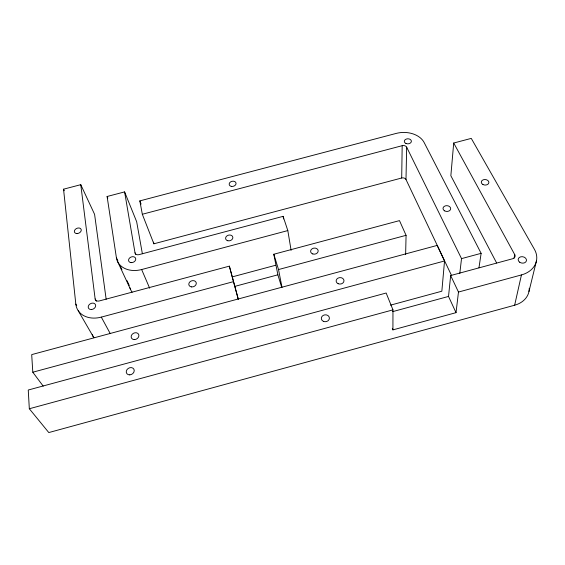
<?xml version="1.0" encoding="UTF-8"?>
<svg xmlns="http://www.w3.org/2000/svg" width="565" height="565" viewBox="0 0 565 565"><rect width="100%" height="100%" fill="white"/><g stroke="black" fill="none" stroke-linecap="round" stroke-linejoin="round"><path stroke-width="0.85" d="M514.644 305.22L521.446 274.929A25.743 19.726 9.4 0 0 534.448 249.37L471.267 138.383L453.709 143.023L514.772 254.695A4.125 3.157 9.3 0 1 512.66 258.742L450.658 275.543L458.476 292.048L456.026 312.657L392.922 329.882L392.965 309.867L386.156 293.023L28.25 390.02L29.324 408.749L48.795 432.564L514.644 305.22A24.408 19.196 10.8 0 0 529.257 288.263M451.513 275.452L405.988 179.508A3.369 2.5 -0.9 0 0 401.701 178.003L402.174 145.692L142.324 214.262L139.845 200.886L396.185 133.418A22.092 15.877 -1.6 0 1 424.167 142.571L481.126 253.332L478.965 267.803M405.988 179.508L406.673 147.19A3.531 2.543 -1.6 0 0 402.174 145.692M405.628 254.589L406.073 235.323L399.483 220.618L273.813 254.243L277.874 274.816L281.716 287.38M453.709 143.023L450.849 175.722L496.628 262.979M43.201 386.121L32.798 372.215L31.697 354.615L437.162 245.415L444.542 260.966L441.844 291.208L390.549 305.142M456.026 312.657L448.525 296.434L450.658 275.543M459.79 273.396L461.527 258.629L406.673 147.19M514.065 258.12L514.772 254.695M528.96 291.512L536.489 260.762M29.324 408.749L392.965 309.867M458.476 292.048L521.446 274.929M392.597 311.647L448.525 296.434M32.798 372.215L444.542 260.966M461.527 258.629L481.126 253.332M229.348 266.143L238.253 299.132L229.348 266.143L99.214 300.968A3.863 2.973 -26.8 0 1 95.139 298.92L80.767 184.677L63.541 189.19L75.823 304.09L76.699 305.594M232.257 276.892L275.565 265.282M75.823 304.09A24.118 18.574 -26.8 0 0 101.305 317.12L233.402 281.667M281.991 287.352L278.531 269.554L406.073 235.323M234.948 286.349L277.874 274.816M142.324 214.262L153.878 243.798L401.701 178.003M291.116 250.337L287.811 230.577L283.107 216.346L139.047 254.638A3.687 2.804 -21.8 0 1 135.014 252.788L124.597 191.902L107.103 196.493L116.404 257.732L117.873 260.896M116.404 257.732A23.017 17.501 -21.8 0 0 141.645 269.54L287.811 230.577M78.203 310.679L93.861 337.708A22.925 18.158 -27.9 0 1 92.272 334.551M101.305 317.12L110.09 333.301M95.139 298.92L96.368 301.209M63.541 189.19L64.311 190.737M80.767 184.677L94.588 214.333L106.156 299.281M120.444 266.44L121.913 269.611M127.047 280.692L129.251 285.445M117.266 260.825L130.473 289.273M107.103 196.493L107.802 198.096M141.645 269.54L149.654 288.192M135.014 252.788L135.699 254.384M124.597 191.902L136.659 221.713L142.366 253.72M392.301 328.307L392.922 329.882M139.845 200.886L141.088 204.099M273.813 254.243L278.531 269.554M153.56 242.152L153.878 243.798M283.107 216.346L283.552 218.945M132.125 292.19A21.915 17.162 -22.6 0 1 129.95 287.755M129.795 374.863A4.174 3.439 -30.7 0 0 133.898 369.22A4.174 3.439 -30.7 0 0 127.019 369.588A4.174 3.439 -30.7 0 0 129.795 374.863M323.342 321.315A4.047 3.447 -5.7 0 0 329.402 318.144A4.047 3.447 -5.7 0 0 323.321 315.334A4.047 3.447 -5.7 0 0 323.342 321.315M482.92 184.501A3.814 2.776 4.4 0 0 488.88 182.657A3.814 2.776 4.4 0 0 483.456 179.727A3.814 2.776 4.4 0 0 482.92 184.501M519.708 262.224A4.181 3.199 10.3 0 0 526.432 260.719A4.181 3.199 10.3 0 0 520.838 256.793A4.181 3.199 10.3 0 0 519.708 262.224M444.577 210.844A3.842 2.896 3 0 0 450.665 208.951A3.842 2.896 3 0 0 445.298 205.872A3.842 2.896 3 0 0 444.577 210.844M231.255 186.365A3.496 2.592 -13.2 0 0 236.043 183.145A3.496 2.592 -13.2 0 0 230.534 181.937A3.496 2.592 -13.2 0 0 231.255 186.365M405.967 143.475A3.538 2.521 -1.5 0 0 411.384 141.356A3.538 2.521 -1.5 0 0 406.186 139.103A3.538 2.521 -1.5 0 0 405.967 143.475M338.138 283.708A3.934 3.242 -4.4 0 0 343.993 280.692A3.934 3.242 -4.4 0 0 338.047 278.1A3.934 3.242 -4.4 0 0 338.138 283.708M134.237 339.586A4.033 3.263 -27.3 0 0 138.708 334.522A4.033 3.263 -27.3 0 0 132.125 334.339A4.033 3.263 -27.3 0 0 134.237 339.586M76.946 233.564A3.616 2.613 -24.1 0 0 81.141 229.376A3.616 2.613 -24.1 0 0 75.315 229.348A3.616 2.613 -24.1 0 0 76.946 233.564M191.606 286.921A3.835 3.072 -19.5 0 0 196.168 282.507A3.835 3.072 -19.5 0 0 189.861 281.893A3.835 3.072 -19.5 0 0 191.606 286.921M312.805 253.96A3.807 3.044 -7.2 0 0 318.173 250.676A3.807 3.044 -7.2 0 0 312.212 248.72A3.807 3.044 -7.2 0 0 312.805 253.96M91.403 309.556A3.913 3.023 -27.7 0 0 95.407 304.514A3.913 3.023 -27.7 0 0 88.988 304.916A3.913 3.023 -27.7 0 0 91.403 309.556M227.787 240.747A3.687 2.874 -14.7 0 0 232.837 237.222A3.687 2.874 -14.7 0 0 227.038 235.817A3.687 2.874 -14.7 0 0 227.787 240.747M131.087 262.633A3.736 2.846 -22.6 0 0 135.678 258.445A3.736 2.846 -22.6 0 0 129.696 257.894A3.736 2.846 -22.6 0 0 131.087 262.633"/></g></svg>
